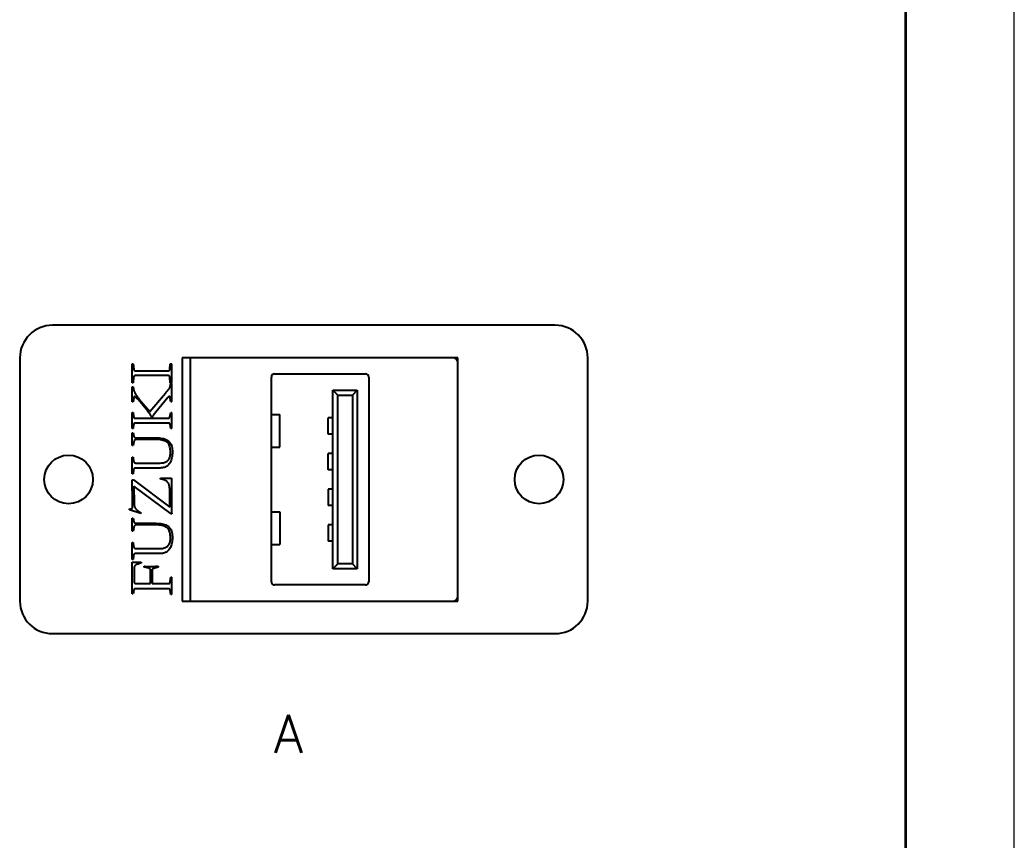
# Model space of a CAD drawing. Header units: millimetres. Extents: x -70 to 70, y -99 to 99.
# Drawn here: x 8.7 to 70, y -2.1 to 48.5 of the extents above; entities that cross this region are included whole.
import ezdxf
from ezdxf.enums import TextEntityAlignment as Align

# ---------------------------------------------------------------- set-up
doc = ezdxf.new("R2010")
doc.units = ezdxf.units.MM
for name, color, linetype, lineweight in [('尺寸线层', 3, 'Continuous', 18), ('粗实线层', 7, 'Continuous', 35), ('细实线层', 7, 'Continuous', 18)]:
    doc.layers.add(name, color=color, linetype=linetype, lineweight=lineweight)
doc.styles.get("Standard").update_dxf_attribs({"font": 'txt.shx'})

# ---------------------------------------------------------------- blocks, each defined once
blk = doc.blocks.new('$CAXA_FRAME_13B17AC1$')
at = {"layer": '粗实线层'}
blk.add_line((95, -138.5), (95, 138.5), dxfattribs=at)
at = {"layer": '细实线层'}
blk.add_line((105, -148.5), (105, 148.5), dxfattribs=at)

msp = doc.modelspace()

# ---------------------------------------------------------------- linework, layer by layer
at = {"layer": '粗实线层', "color": 7, "lineweight": -3}
for p, q in [((41.715, 29.644), (10.715, 29.644)), ((8.715, 27.644), (8.715, 12.644)), ((18.715, 27.644), (18.715, 12.644)), ((35.715, 27.644), (18.715, 27.644)), ((35.415, 27.644), (19.215, 27.644)), ((19.215, 27.644), (19.215, 12.644)), ((35.715, 12.644), (35.715, 27.644)), ((43.715, 12.644), (43.715, 27.644)), ((15.632, 27.278), (15.698, 27.278)), ((15.634, 27.251), (15.632, 27.278)), ((15.636, 27.221), (15.634, 27.251)), ((15.638, 27.189), (15.636, 27.221)), ((15.639, 27.156), (15.638, 27.189)), ((15.641, 27.12), (15.639, 27.156)), ((15.642, 27.083), (15.641, 27.12)), ((15.642, 27.044), (15.642, 27.083)), ((15.643, 27.003), (15.642, 27.044)), ((15.643, 26.96), (15.643, 27.003)), ((15.698, 27.278), (15.732, 26.939)), ((17.961, 26.939), (17.98, 27.278)), ((17.98, 27.278), (18.073, 27.278)), ((18.06, 26.993), (18.059, 26.926)), ((18.061, 27.055), (18.06, 26.993)), ((18.063, 27.11), (18.061, 27.055)), ((18.065, 27.161), (18.063, 27.11)), ((18.067, 27.206), (18.065, 27.161)), ((18.07, 27.245), (18.067, 27.206)), ((18.073, 27.278), (18.07, 27.245)), ((35.715, 12.944), (35.715, 27.344)), ((15.641, 26.329), (15.642, 26.417)), ((15.642, 26.52), (15.643, 26.637)), ((15.642, 26.417), (15.642, 26.52)), ((15.644, 26.916), (15.643, 26.96)), ((15.643, 26.769), (15.644, 26.916)), ((15.643, 26.637), (15.643, 26.769)), ((15.728, 26.444), (15.694, 26.105)), ((15.729, 26.455), (15.728, 26.444)), ((15.731, 26.465), (15.729, 26.455)), ((15.733, 26.474), (15.731, 26.465)), ((15.732, 26.939), (15.733, 26.928)), ((15.733, 26.928), (15.735, 26.918)), ((15.735, 26.482), (15.733, 26.474)), ((15.735, 26.918), (15.736, 26.909)), ((15.738, 26.49), (15.735, 26.482)), ((15.736, 26.909), (15.739, 26.901)), ((15.741, 26.497), (15.738, 26.49)), ((15.739, 26.901), (15.741, 26.893)), ((15.741, 26.893), (15.744, 26.886)), ((15.745, 26.504), (15.741, 26.497)), ((15.744, 26.886), (15.747, 26.879)), ((15.75, 26.51), (15.745, 26.504)), ((15.747, 26.879), (15.751, 26.873)), ((15.754, 26.515), (15.75, 26.51)), ((15.751, 26.873), (15.755, 26.868)), ((15.759, 26.52), (15.754, 26.515)), ((15.755, 26.868), (15.759, 26.863)), ((15.759, 26.863), (15.764, 26.859)), ((15.765, 26.524), (15.759, 26.52)), ((15.764, 26.859), (15.771, 26.856)), ((15.772, 26.527), (15.765, 26.524)), ((15.771, 26.856), (15.777, 26.853)), ((15.779, 26.531), (15.772, 26.527)), ((15.777, 26.853), (15.785, 26.85)), ((15.787, 26.533), (15.779, 26.531)), ((15.785, 26.85), (15.794, 26.847)), ((15.796, 26.536), (15.787, 26.533)), ((15.794, 26.847), (15.804, 26.846)), ((15.806, 26.538), (15.796, 26.536)), ((15.804, 26.846), (15.815, 26.844)), ((15.816, 26.539), (15.806, 26.538)), ((15.815, 26.844), (15.826, 26.843)), ((15.827, 26.54), (15.816, 26.539)), ((15.826, 26.843), (15.839, 26.842)), ((15.839, 26.541), (15.827, 26.54)), ((15.839, 26.842), (15.852, 26.842)), ((15.852, 26.541), (15.839, 26.541)), ((15.852, 26.842), (17.849, 26.842)), ((17.849, 26.541), (15.852, 26.541)), ((17.849, 26.842), (17.861, 26.842)), ((17.861, 26.541), (17.849, 26.541)), ((17.861, 26.842), (17.873, 26.843)), ((17.873, 26.54), (17.861, 26.541)), ((17.873, 26.843), (17.884, 26.844)), ((17.884, 26.539), (17.873, 26.54)), ((17.884, 26.844), (17.894, 26.845)), ((17.894, 26.538), (17.884, 26.539)), ((17.894, 26.845), (17.903, 26.847)), ((17.903, 26.536), (17.894, 26.538)), ((17.903, 26.847), (17.911, 26.849)), ((17.911, 26.534), (17.903, 26.536)), ((17.911, 26.849), (17.919, 26.852)), ((17.918, 26.531), (17.911, 26.534)), ((17.924, 26.529), (17.918, 26.531)), ((17.919, 26.852), (17.925, 26.854)), ((17.929, 26.525), (17.924, 26.529)), ((17.925, 26.854), (17.931, 26.858)), ((17.934, 26.522), (17.929, 26.525)), ((17.931, 26.858), (17.935, 26.861)), ((17.937, 26.517), (17.934, 26.522)), ((17.935, 26.861), (17.94, 26.866)), ((17.941, 26.512), (17.937, 26.517)), ((17.94, 26.866), (17.943, 26.871)), ((17.944, 26.507), (17.941, 26.512)), ((17.943, 26.871), (17.947, 26.876)), ((17.947, 26.5), (17.944, 26.507)), ((17.947, 26.876), (17.95, 26.883)), ((17.95, 26.493), (17.947, 26.5)), ((17.95, 26.883), (17.952, 26.89)), ((17.953, 26.485), (17.95, 26.493)), ((17.952, 26.89), (17.955, 26.899)), ((17.955, 26.476), (17.953, 26.485)), ((17.955, 26.899), (17.957, 26.907)), ((17.957, 26.466), (17.955, 26.476)), ((17.957, 26.907), (17.958, 26.917)), ((17.959, 26.456), (17.957, 26.466)), ((17.958, 26.917), (17.96, 26.927)), ((17.961, 26.444), (17.959, 26.456)), ((17.96, 26.927), (17.961, 26.939)), ((17.98, 26.105), (17.961, 26.444)), ((18.058, 26.853), (18.057, 26.775)), ((18.057, 26.775), (18.057, 26.692)), ((18.057, 26.692), (18.057, 26.608)), ((18.057, 26.608), (18.058, 26.53)), ((18.059, 26.926), (18.058, 26.853)), ((18.058, 26.53), (18.059, 26.457)), ((18.059, 26.457), (18.06, 26.39)), ((18.06, 26.39), (18.061, 26.329)), ((24.215, 13.844), (24.215, 26.444)), ((24.415, 26.644), (30.015, 26.644)), ((30.215, 26.444), (30.215, 13.844)), ((15.632, 26.105), (15.634, 26.12)), ((15.694, 26.105), (15.632, 26.105)), ((15.632, 25.861), (15.694, 25.861)), ((15.634, 25.836), (15.632, 25.861)), ((15.634, 26.12), (15.636, 26.151)), ((15.636, 25.807), (15.634, 25.836)), ((15.636, 26.151), (15.638, 26.195)), ((15.638, 25.772), (15.636, 25.807)), ((15.638, 26.195), (15.639, 26.255)), ((15.639, 25.732), (15.638, 25.772)), ((15.639, 26.255), (15.641, 26.329)), ((15.694, 25.861), (15.697, 25.825)), ((15.697, 25.825), (15.702, 25.789)), ((15.702, 25.789), (15.708, 25.754)), ((15.708, 25.754), (15.715, 25.719)), ((17.918, 25.736), (17.927, 25.749)), ((17.927, 25.749), (17.935, 25.763)), ((17.935, 25.763), (17.943, 25.777)), ((17.943, 25.777), (17.95, 25.791)), ((17.95, 25.791), (17.956, 25.806)), ((17.956, 25.806), (17.961, 25.82)), ((17.961, 25.82), (17.966, 25.835)), ((17.966, 25.835), (17.97, 25.85)), ((17.97, 25.85), (17.973, 25.865)), ((17.973, 25.865), (17.976, 25.881)), ((17.976, 25.881), (18.011, 26.081)), ((18.073, 26.105), (17.98, 26.105)), ((18.011, 26.081), (18.073, 26.081)), ((18.06, 25.774), (18.059, 25.712)), ((18.061, 25.833), (18.06, 25.774)), ((18.061, 26.329), (18.063, 26.273)), ((18.063, 25.889), (18.061, 25.833)), ((18.063, 26.273), (18.065, 26.222)), ((18.065, 25.942), (18.063, 25.889)), ((18.065, 26.222), (18.067, 26.177)), ((18.067, 25.992), (18.065, 25.942)), ((18.067, 26.177), (18.07, 26.138)), ((18.07, 26.038), (18.067, 25.992)), ((18.07, 26.138), (18.073, 26.105)), ((18.073, 26.081), (18.07, 26.038)), ((15.641, 25.687), (15.639, 25.732)), ((15.642, 25.638), (15.641, 25.687)), ((15.641, 25.093), (15.642, 25.142)), ((15.642, 25.583), (15.642, 25.638)), ((15.643, 25.524), (15.642, 25.583)), ((15.642, 25.197), (15.643, 25.256)), ((15.642, 25.142), (15.642, 25.197)), ((15.643, 25.459), (15.643, 25.524)), ((15.644, 25.39), (15.643, 25.459)), ((15.643, 25.321), (15.644, 25.39)), ((15.643, 25.256), (15.643, 25.321)), ((15.732, 25.197), (15.694, 24.919)), ((15.715, 25.719), (15.724, 25.684)), ((15.724, 25.684), (15.733, 25.649)), ((15.734, 25.207), (15.732, 25.197)), ((15.733, 25.649), (15.744, 25.615)), ((15.737, 25.217), (15.734, 25.207)), ((15.739, 25.225), (15.737, 25.217)), ((15.743, 25.232), (15.739, 25.225)), ((15.747, 25.238), (15.743, 25.232)), ((15.744, 25.615), (15.756, 25.581)), ((15.751, 25.242), (15.747, 25.238)), ((15.756, 25.246), (15.751, 25.242)), ((15.756, 25.581), (15.768, 25.547)), ((15.762, 25.249), (15.756, 25.246)), ((15.768, 25.251), (15.762, 25.249)), ((15.768, 25.547), (15.783, 25.514)), ((15.775, 25.251), (15.768, 25.251)), ((15.79, 25.249), (15.775, 25.251)), ((15.783, 25.514), (15.799, 25.48)), ((15.807, 25.243), (15.79, 25.249)), ((15.799, 25.48), (15.817, 25.444)), ((15.826, 25.232), (15.807, 25.243)), ((15.817, 25.444), (15.838, 25.407)), ((15.847, 25.218), (15.826, 25.232)), ((15.838, 25.407), (15.862, 25.369)), ((15.87, 25.199), (15.847, 25.218)), ((15.862, 25.369), (15.888, 25.329)), ((15.896, 25.176), (15.87, 25.199)), ((15.888, 25.329), (15.916, 25.288)), ((15.923, 25.149), (15.896, 25.176)), ((15.916, 25.288), (15.948, 25.245)), ((15.953, 25.118), (15.923, 25.149)), ((15.948, 25.245), (15.982, 25.201)), ((15.982, 25.201), (16.018, 25.155)), ((16.018, 25.155), (16.057, 25.108)), ((16.721, 24.324), (17.698, 25.467)), ((17.841, 25.197), (17.088, 24.297)), ((17.698, 25.467), (17.731, 25.506)), ((17.731, 25.506), (17.762, 25.542)), ((17.762, 25.542), (17.791, 25.576)), ((17.791, 25.576), (17.817, 25.607)), ((17.817, 25.607), (17.84, 25.635)), ((17.84, 25.635), (17.861, 25.66)), ((17.852, 25.21), (17.841, 25.197)), ((17.863, 25.222), (17.852, 25.21)), ((17.861, 25.66), (17.879, 25.683)), ((17.873, 25.232), (17.863, 25.222)), ((17.882, 25.242), (17.873, 25.232)), ((17.879, 25.683), (17.894, 25.703)), ((17.891, 25.249), (17.882, 25.242)), ((17.899, 25.255), (17.891, 25.249)), ((17.894, 25.703), (17.908, 25.721)), ((17.907, 25.26), (17.899, 25.255)), ((17.914, 25.264), (17.907, 25.26)), ((17.908, 25.721), (17.918, 25.736)), ((17.92, 25.266), (17.914, 25.264)), ((17.926, 25.267), (17.92, 25.266)), ((17.932, 25.266), (17.926, 25.267)), ((17.937, 25.264), (17.932, 25.266)), ((17.942, 25.261), (17.937, 25.264)), ((17.947, 25.257), (17.942, 25.261)), ((17.951, 25.251), (17.947, 25.257)), ((17.955, 25.244), (17.951, 25.251)), ((17.958, 25.236), (17.955, 25.244)), ((17.96, 25.227), (17.958, 25.236)), ((17.963, 25.217), (17.96, 25.227)), ((17.964, 25.205), (17.963, 25.217)), ((18.011, 24.931), (17.964, 25.205)), ((18.058, 25.646), (18.057, 25.578)), ((18.057, 25.578), (18.057, 25.506)), ((18.057, 25.506), (18.057, 25.434)), ((18.057, 25.434), (18.058, 25.366)), ((18.059, 25.712), (18.058, 25.646)), ((18.058, 25.366), (18.059, 25.3)), ((18.059, 25.3), (18.06, 25.238)), ((18.06, 25.238), (18.061, 25.179)), ((18.061, 25.179), (18.063, 25.123)), ((28.015, 25.644), (29.515, 25.644)), ((28.015, 14.644), (28.015, 25.644)), ((28.015, 25.644), (28.315, 25.344)), ((28.315, 25.344), (29.215, 25.344)), ((28.315, 14.944), (28.315, 25.344)), ((29.515, 25.644), (29.215, 25.344)), ((29.215, 25.344), (29.215, 14.944)), ((29.515, 25.644), (29.515, 14.644)), ((15.632, 24.919), (15.634, 24.944)), ((15.694, 24.919), (15.632, 24.919)), ((15.634, 24.944), (15.636, 24.974)), ((15.636, 24.974), (15.638, 25.008)), ((15.638, 25.008), (15.639, 25.048)), ((15.639, 25.048), (15.641, 25.093)), ((15.984, 25.082), (15.953, 25.118)), ((16.018, 25.043), (15.984, 25.082)), ((16.601, 24.351), (16.018, 25.043)), ((16.057, 25.108), (16.721, 24.324)), ((18.073, 24.931), (18.011, 24.931)), ((18.063, 25.123), (18.065, 25.07)), ((18.065, 25.07), (18.067, 25.02)), ((18.067, 25.02), (18.07, 24.974)), ((18.07, 24.974), (18.073, 24.931)), ((15.632, 24.274), (15.694, 24.274)), ((15.634, 24.247), (15.632, 24.274)), ((15.636, 24.219), (15.634, 24.247)), ((15.638, 24.191), (15.636, 24.219)), ((15.639, 24.162), (15.638, 24.191)), ((15.641, 24.132), (15.639, 24.162)), ((15.642, 24.102), (15.641, 24.132)), ((15.642, 24.072), (15.642, 24.102)), ((15.643, 24.041), (15.642, 24.072)), ((15.643, 24.009), (15.643, 24.041)), ((15.644, 23.977), (15.643, 24.009)), ((15.643, 23.852), (15.644, 23.977)), ((15.694, 24.274), (15.728, 24.015)), ((15.728, 24.015), (15.729, 24.004)), ((15.729, 24.004), (15.731, 23.994)), ((15.731, 23.994), (15.732, 23.984)), ((15.732, 23.984), (15.734, 23.975)), ((15.734, 23.975), (15.737, 23.967)), ((15.737, 23.967), (15.739, 23.96)), ((15.739, 23.96), (15.742, 23.953)), ((15.742, 23.953), (15.746, 23.947)), ((15.746, 23.947), (15.75, 23.942)), ((15.75, 23.942), (15.754, 23.938)), ((15.754, 23.938), (15.758, 23.934)), ((15.758, 23.934), (15.764, 23.931)), ((15.764, 23.931), (15.77, 23.928)), ((15.77, 23.928), (15.778, 23.926)), ((15.778, 23.926), (15.786, 23.924)), ((15.786, 23.924), (15.795, 23.922)), ((15.795, 23.922), (15.805, 23.921)), ((15.805, 23.921), (15.816, 23.92)), ((15.816, 23.92), (15.828, 23.919)), ((15.828, 23.919), (15.84, 23.919)), ((15.84, 23.919), (17.849, 23.919)), ((16.632, 24.314), (16.601, 24.351)), ((16.662, 24.276), (16.632, 24.314)), ((16.69, 24.239), (16.662, 24.276)), ((16.717, 24.202), (16.69, 24.239)), ((16.742, 24.165), (16.717, 24.202)), ((16.766, 24.128), (16.742, 24.165)), ((16.789, 24.092), (16.766, 24.128)), ((16.81, 24.056), (16.789, 24.092)), ((16.83, 24.02), (16.81, 24.056)), ((16.848, 23.984), (16.83, 24.02)), ((16.867, 24.012), (16.848, 23.984)), ((16.888, 24.04), (16.867, 24.012)), ((16.909, 24.069), (16.888, 24.04)), ((16.931, 24.099), (16.909, 24.069)), ((16.955, 24.13), (16.931, 24.099)), ((16.979, 24.162), (16.955, 24.13)), ((17.005, 24.194), (16.979, 24.162)), ((17.031, 24.228), (17.005, 24.194)), ((17.059, 24.262), (17.031, 24.228)), ((17.088, 24.297), (17.059, 24.262)), ((17.849, 23.919), (17.861, 23.919)), ((17.861, 23.919), (17.872, 23.92)), ((17.872, 23.92), (17.882, 23.921)), ((17.882, 23.921), (17.892, 23.922)), ((17.892, 23.922), (17.901, 23.924)), ((17.901, 23.924), (17.91, 23.926)), ((17.91, 23.926), (17.917, 23.929)), ((17.917, 23.929), (17.924, 23.932)), ((17.924, 23.932), (17.93, 23.936)), ((17.93, 23.936), (17.935, 23.94)), ((17.935, 23.94), (17.94, 23.945)), ((17.94, 23.945), (17.945, 23.95)), ((17.945, 23.95), (17.949, 23.956)), ((17.949, 23.956), (17.953, 23.962)), ((17.953, 23.962), (17.956, 23.969)), ((17.956, 23.969), (17.959, 23.977)), ((17.959, 23.977), (17.962, 23.986)), ((17.962, 23.986), (17.965, 23.995)), ((17.965, 23.995), (17.967, 24.005)), ((17.967, 24.005), (17.968, 24.015)), ((17.968, 24.015), (18.011, 24.274)), ((18.011, 24.274), (18.073, 24.274)), ((18.058, 23.908), (18.057, 23.844)), ((18.059, 23.968), (18.058, 23.908)), ((18.06, 24.024), (18.059, 23.968)), ((18.061, 24.076), (18.06, 24.024)), ((18.063, 24.124), (18.061, 24.076)), ((18.065, 24.168), (18.063, 24.124)), ((18.067, 24.207), (18.065, 24.168)), ((18.07, 24.243), (18.067, 24.207)), ((18.073, 24.274), (18.07, 24.243)), ((24.215, 24.144), (24.73, 24.144)), ((24.73, 22.144), (24.73, 24.144)), ((28.015, 23.944), (27.715, 23.944)), ((27.715, 22.944), (27.715, 23.944)), ((15.632, 23.278), (15.634, 23.293)), ((15.634, 23.293), (15.636, 23.321)), ((15.636, 23.321), (15.638, 23.36)), ((15.638, 23.36), (15.639, 23.412)), ((15.639, 23.412), (15.641, 23.476)), ((15.641, 23.476), (15.642, 23.552)), ((15.642, 23.64), (15.643, 23.74)), ((15.642, 23.552), (15.642, 23.64)), ((15.643, 23.74), (15.643, 23.852)), ((15.728, 23.521), (15.694, 23.278)), ((15.73, 23.533), (15.728, 23.521)), ((15.732, 23.544), (15.73, 23.533)), ((15.734, 23.554), (15.732, 23.544)), ((15.737, 23.563), (15.734, 23.554)), ((15.739, 23.572), (15.737, 23.563)), ((15.742, 23.579), (15.739, 23.572)), ((15.745, 23.586), (15.742, 23.579)), ((15.748, 23.591), (15.745, 23.586)), ((15.752, 23.596), (15.748, 23.591)), ((15.756, 23.6), (15.752, 23.596)), ((15.76, 23.604), (15.756, 23.6)), ((15.765, 23.606), (15.76, 23.604)), ((15.771, 23.609), (15.765, 23.606)), ((15.778, 23.611), (15.771, 23.609)), ((15.786, 23.613), (15.778, 23.611)), ((15.795, 23.615), (15.786, 23.613)), ((15.805, 23.616), (15.795, 23.615)), ((15.816, 23.617), (15.805, 23.616)), ((15.828, 23.617), (15.816, 23.617)), ((15.84, 23.618), (15.828, 23.617)), ((17.849, 23.618), (15.84, 23.618)), ((17.861, 23.617), (17.849, 23.618)), ((17.873, 23.617), (17.861, 23.617)), ((17.884, 23.616), (17.873, 23.617)), ((17.895, 23.614), (17.884, 23.616)), ((17.905, 23.612), (17.895, 23.614)), ((17.913, 23.61), (17.905, 23.612)), ((17.922, 23.607), (17.913, 23.61)), ((17.929, 23.604), (17.922, 23.607)), ((17.935, 23.6), (17.929, 23.604)), ((17.941, 23.596), (17.935, 23.6)), ((17.946, 23.592), (17.941, 23.596)), ((17.951, 23.587), (17.946, 23.592)), ((17.956, 23.581), (17.951, 23.587)), ((17.96, 23.574), (17.956, 23.581)), ((17.963, 23.567), (17.96, 23.574)), ((17.967, 23.559), (17.963, 23.567)), ((17.97, 23.551), (17.967, 23.559)), ((17.972, 23.541), (17.97, 23.551)), ((17.974, 23.532), (17.972, 23.541)), ((17.976, 23.521), (17.974, 23.532)), ((18.011, 23.278), (17.976, 23.521)), ((18.057, 23.844), (18.057, 23.776)), ((18.057, 23.776), (18.057, 23.708)), ((18.057, 23.708), (18.058, 23.644)), ((18.058, 23.644), (18.059, 23.583)), ((18.059, 23.583), (18.06, 23.528)), ((18.06, 23.528), (18.061, 23.476)), ((18.061, 23.476), (18.063, 23.428)), ((18.063, 23.428), (18.065, 23.384)), ((18.065, 23.384), (18.067, 23.345)), ((18.067, 23.345), (18.07, 23.309)), ((18.07, 23.309), (18.073, 23.278)), ((15.694, 23.278), (15.632, 23.278)), ((15.632, 23.019), (15.694, 23.019)), ((15.634, 22.998), (15.632, 23.019)), ((15.636, 22.972), (15.634, 22.998)), ((15.638, 22.943), (15.636, 22.972)), ((15.639, 22.909), (15.638, 22.943)), ((15.641, 22.871), (15.639, 22.909)), ((15.642, 22.829), (15.641, 22.871)), ((15.642, 22.784), (15.642, 22.829)), ((15.643, 22.734), (15.642, 22.784)), ((15.643, 22.679), (15.643, 22.734)), ((15.644, 22.621), (15.643, 22.679)), ((15.694, 23.019), (15.744, 22.795)), ((15.744, 22.795), (15.749, 22.779)), ((15.749, 22.779), (15.756, 22.764)), ((15.756, 22.764), (15.766, 22.752)), ((15.766, 22.752), (15.78, 22.741)), ((15.78, 22.741), (15.796, 22.731)), ((15.796, 22.731), (15.815, 22.724)), ((15.815, 22.724), (15.837, 22.718)), ((15.837, 22.718), (15.863, 22.713)), ((15.863, 22.713), (15.891, 22.711)), ((15.891, 22.711), (15.922, 22.71)), ((15.922, 22.71), (17.092, 22.71)), ((17.092, 22.71), (17.197, 22.708)), ((17.197, 22.708), (17.296, 22.702)), ((17.296, 22.702), (17.389, 22.692)), ((17.389, 22.692), (17.477, 22.678)), ((17.477, 22.678), (17.558, 22.66)), ((18.073, 23.278), (18.011, 23.278)), ((28.015, 22.944), (27.715, 22.944)), ((15.632, 22.227), (15.634, 22.248)), ((15.694, 22.227), (15.632, 22.227)), ((15.634, 22.248), (15.636, 22.273)), ((15.636, 22.273), (15.638, 22.302)), ((15.638, 22.302), (15.639, 22.335)), ((15.639, 22.335), (15.641, 22.372)), ((15.641, 22.372), (15.642, 22.414)), ((15.642, 22.459), (15.643, 22.509)), ((15.642, 22.414), (15.642, 22.459)), ((15.643, 22.563), (15.644, 22.621)), ((15.643, 22.509), (15.643, 22.563)), ((15.736, 22.455), (15.694, 22.227)), ((15.744, 22.485), (15.736, 22.455)), ((15.754, 22.512), (15.744, 22.485)), ((15.766, 22.536), (15.754, 22.512)), ((15.781, 22.557), (15.766, 22.536)), ((15.798, 22.574), (15.781, 22.557)), ((15.818, 22.588), (15.798, 22.574)), ((15.84, 22.599), (15.818, 22.588)), ((15.865, 22.607), (15.84, 22.599)), ((15.892, 22.612), (15.865, 22.607)), ((15.922, 22.614), (15.892, 22.612)), ((16.991, 22.614), (15.922, 22.614)), ((17.101, 22.612), (16.991, 22.614)), ((17.204, 22.607), (17.101, 22.612)), ((17.3, 22.599), (17.204, 22.607)), ((17.389, 22.587), (17.3, 22.599)), ((17.472, 22.573), (17.389, 22.587)), ((17.547, 22.554), (17.472, 22.573)), ((17.615, 22.533), (17.547, 22.554)), ((17.558, 22.66), (17.633, 22.638)), ((17.676, 22.509), (17.615, 22.533)), ((17.633, 22.638), (17.703, 22.612)), ((17.73, 22.481), (17.676, 22.509)), ((17.703, 22.612), (17.766, 22.582)), ((17.777, 22.449), (17.73, 22.481)), ((17.766, 22.582), (17.824, 22.547)), ((17.819, 22.414), (17.777, 22.449)), ((17.856, 22.371), (17.819, 22.414)), ((17.824, 22.547), (17.876, 22.509)), ((17.888, 22.323), (17.856, 22.371)), ((17.876, 22.509), (17.922, 22.466)), ((17.917, 22.269), (17.888, 22.323)), ((17.941, 22.209), (17.917, 22.269)), ((17.922, 22.466), (17.963, 22.418)), ((17.96, 22.142), (17.941, 22.209)), ((17.976, 22.069), (17.96, 22.142)), ((17.963, 22.418), (18, 22.363)), ((17.987, 21.99), (17.976, 22.069)), ((18, 22.363), (18.031, 22.304)), ((18.031, 22.304), (18.058, 22.238)), ((18.058, 22.238), (18.08, 22.167)), ((18.08, 22.167), (18.097, 22.09)), ((18.097, 22.09), (18.109, 22.008)), ((24.215, 22.144), (24.73, 22.144)), ((15.634, 21.494), (15.632, 21.525)), ((15.632, 21.525), (15.694, 21.525)), ((15.636, 21.459), (15.634, 21.494)), ((15.638, 21.419), (15.636, 21.459)), ((15.694, 21.525), (15.725, 21.281)), ((17.915, 21.419), (17.936, 21.463)), ((17.936, 21.463), (17.954, 21.512)), ((17.954, 21.512), (17.969, 21.565)), ((17.969, 21.565), (17.981, 21.621)), ((17.981, 21.621), (17.989, 21.681)), ((17.993, 21.905), (17.987, 21.99)), ((17.989, 21.681), (17.994, 21.746)), ((17.995, 21.814), (17.993, 21.905)), ((17.994, 21.746), (17.995, 21.814)), ((18.087, 21.484), (18.07, 21.409)), ((18.101, 21.563), (18.087, 21.484)), ((18.111, 21.646), (18.101, 21.563)), ((18.109, 22.008), (18.116, 21.919)), ((18.117, 21.734), (18.111, 21.646)), ((18.116, 21.919), (18.119, 21.826)), ((18.119, 21.826), (18.117, 21.734)), ((28.015, 21.744), (27.715, 21.744)), ((27.715, 20.744), (27.715, 21.744)), ((15.639, 21.374), (15.638, 21.419)), ((15.641, 21.325), (15.639, 21.374)), ((15.642, 21.27), (15.641, 21.325)), ((15.642, 21.211), (15.642, 21.27)), ((15.643, 21.146), (15.642, 21.211)), ((15.642, 20.844), (15.643, 20.897)), ((15.642, 20.792), (15.642, 20.844)), ((15.643, 21.077), (15.643, 21.146)), ((15.644, 21.003), (15.643, 21.077)), ((15.643, 20.95), (15.644, 21.003)), ((15.643, 20.897), (15.643, 20.95)), ((15.725, 21.281), (15.727, 21.268)), ((15.727, 21.268), (15.729, 21.255)), ((15.729, 21.255), (15.733, 21.243)), ((15.733, 21.243), (15.737, 21.232)), ((15.737, 21.232), (15.742, 21.222)), ((15.742, 21.222), (15.747, 21.212)), ((15.747, 21.212), (15.753, 21.204)), ((15.753, 21.204), (15.76, 21.196)), ((15.76, 21.196), (15.768, 21.189)), ((15.768, 21.189), (15.777, 21.183)), ((15.777, 21.183), (15.786, 21.177)), ((15.786, 21.177), (15.797, 21.172)), ((15.802, 20.839), (15.791, 20.836)), ((15.797, 21.172), (15.808, 21.168)), ((15.814, 20.842), (15.802, 20.839)), ((15.808, 21.168), (15.821, 21.164)), ((15.826, 20.844), (15.814, 20.842)), ((15.821, 21.164), (15.834, 21.161)), ((15.84, 20.846), (15.826, 20.844)), ((15.834, 21.161), (15.849, 21.158)), ((15.855, 20.847), (15.84, 20.846)), ((15.849, 21.158), (15.864, 21.156)), ((15.871, 20.848), (15.855, 20.847)), ((15.864, 21.156), (15.881, 21.155)), ((15.888, 20.849), (15.871, 20.848)), ((15.881, 21.155), (15.899, 21.154)), ((15.906, 20.849), (15.888, 20.849)), ((15.899, 21.154), (15.918, 21.154)), ((17.354, 20.849), (15.906, 20.849)), ((15.918, 21.154), (17.296, 21.154)), ((17.296, 21.154), (17.368, 21.155)), ((17.427, 20.851), (17.354, 20.849)), ((17.368, 21.155), (17.436, 21.16)), ((17.496, 20.859), (17.427, 20.851)), ((17.436, 21.16), (17.5, 21.168)), ((17.561, 20.872), (17.496, 20.859)), ((17.5, 21.168), (17.56, 21.179)), ((17.56, 21.179), (17.615, 21.192)), ((17.623, 20.889), (17.561, 20.872)), ((17.615, 21.192), (17.667, 21.209)), ((17.682, 20.912), (17.623, 20.889)), ((17.667, 21.209), (17.714, 21.23)), ((17.737, 20.94), (17.682, 20.912)), ((17.714, 21.23), (17.757, 21.253)), ((17.788, 20.973), (17.737, 20.94)), ((17.757, 21.253), (17.796, 21.279)), ((17.836, 21.011), (17.788, 20.973)), ((17.796, 21.279), (17.831, 21.308)), ((17.831, 21.308), (17.862, 21.341)), ((17.881, 21.054), (17.836, 21.011)), ((17.862, 21.341), (17.89, 21.378)), ((17.922, 21.102), (17.881, 21.054)), ((17.89, 21.378), (17.915, 21.419)), ((17.959, 21.154), (17.922, 21.102)), ((17.993, 21.212), (17.959, 21.154)), ((18.022, 21.273), (17.993, 21.212)), ((18.048, 21.339), (18.022, 21.273)), ((18.07, 21.409), (18.048, 21.339)), ((15.632, 20.482), (15.634, 20.533)), ((15.694, 20.482), (15.632, 20.482)), ((15.634, 20.533), (15.636, 20.584)), ((15.636, 20.584), (15.638, 20.636)), ((15.638, 20.636), (15.639, 20.688)), ((15.639, 20.688), (15.641, 20.74)), ((15.641, 20.74), (15.642, 20.792)), ((15.725, 20.756), (15.694, 20.482)), ((15.727, 20.767), (15.725, 20.756)), ((15.729, 20.776), (15.727, 20.767)), ((15.732, 20.785), (15.729, 20.776)), ((15.736, 20.794), (15.732, 20.785)), ((15.741, 20.801), (15.736, 20.794)), ((15.746, 20.808), (15.741, 20.801)), ((15.752, 20.815), (15.746, 20.808)), ((15.758, 20.82), (15.752, 20.815)), ((15.765, 20.825), (15.758, 20.82)), ((15.773, 20.829), (15.765, 20.825)), ((15.782, 20.833), (15.773, 20.829)), ((15.791, 20.836), (15.782, 20.833)), ((17.377, 20.169), (17.377, 20.231)), ((17.377, 20.231), (18.069, 20.215)), ((28.015, 20.744), (27.715, 20.744)), ((15.644, 20.127), (15.721, 20.127)), ((15.663, 18.748), (15.644, 20.127)), ((15.721, 20.127), (17.961, 18.439)), ((15.736, 19.74), (15.756, 18.678)), ((18.034, 18.026), (15.736, 19.74)), ((17.42, 20.163), (17.377, 20.169)), ((17.461, 20.156), (17.42, 20.163)), ((17.501, 20.147), (17.461, 20.156)), ((17.54, 20.137), (17.501, 20.147)), ((17.577, 20.126), (17.54, 20.137)), ((17.613, 20.113), (17.577, 20.126)), ((17.647, 20.099), (17.613, 20.113)), ((17.68, 20.084), (17.647, 20.099)), ((17.712, 20.067), (17.68, 20.084)), ((17.742, 20.049), (17.712, 20.067)), ((17.771, 20.03), (17.742, 20.049)), ((17.797, 20.009), (17.771, 20.03)), ((17.821, 19.986), (17.797, 20.009)), ((17.843, 19.961), (17.821, 19.986)), ((17.863, 19.935), (17.843, 19.961)), ((17.88, 19.907), (17.863, 19.935)), ((17.895, 19.877), (17.88, 19.907)), ((17.907, 19.845), (17.895, 19.877)), ((17.918, 19.812), (17.907, 19.845)), ((17.926, 19.777), (17.918, 19.812)), ((17.932, 19.739), (17.926, 19.777)), ((17.938, 19.696), (17.932, 19.739)), ((17.944, 19.648), (17.938, 19.696)), ((17.948, 19.595), (17.944, 19.648)), ((18.059, 19.637), (18.058, 19.555)), ((18.06, 19.723), (18.059, 19.637)), ((18.061, 19.813), (18.06, 19.723)), ((18.063, 19.907), (18.061, 19.813)), ((18.065, 20.006), (18.063, 19.907)), ((18.066, 20.109), (18.065, 20.006)), ((18.069, 20.215), (18.066, 20.109)), ((17.952, 19.537), (17.948, 19.595)), ((17.955, 19.475), (17.952, 19.537)), ((17.957, 19.407), (17.955, 19.475)), ((17.959, 19.335), (17.957, 19.407)), ((17.96, 19.258), (17.959, 19.335)), ((17.961, 19.177), (17.96, 19.258)), ((17.961, 18.439), (17.961, 19.177)), ((18.058, 19.478), (18.057, 19.404)), ((18.057, 19.404), (18.057, 19.335)), ((18.057, 19.335), (18.057, 19.174)), ((18.057, 19.174), (18.058, 19.019)), ((18.058, 19.555), (18.058, 19.478)), ((18.058, 19.019), (18.059, 18.872)), ((27.715, 19.544), (27.715, 18.544)), ((28.015, 19.544), (27.715, 19.544)), ((15.64, 18.375), (15.645, 18.389)), ((15.645, 18.389), (15.649, 18.404)), ((15.649, 18.404), (15.653, 18.422)), ((15.653, 18.422), (15.655, 18.444)), ((15.655, 18.444), (15.658, 18.469)), ((15.658, 18.469), (15.66, 18.498)), ((15.66, 18.498), (15.661, 18.531)), ((15.661, 18.531), (15.663, 18.567)), ((15.663, 18.697), (15.663, 18.748)), ((15.664, 18.65), (15.663, 18.697)), ((15.663, 18.607), (15.664, 18.65)), ((15.663, 18.567), (15.663, 18.607)), ((15.756, 18.678), (15.757, 18.648)), ((15.757, 18.648), (15.759, 18.62)), ((15.759, 18.62), (15.762, 18.593)), ((15.762, 18.593), (15.765, 18.567)), ((15.765, 18.567), (15.768, 18.543)), ((15.768, 18.543), (15.772, 18.52)), ((15.772, 18.52), (15.776, 18.499)), ((15.776, 18.499), (15.78, 18.48)), ((15.78, 18.48), (15.785, 18.461)), ((15.785, 18.461), (15.79, 18.445)), ((15.79, 18.445), (15.796, 18.429)), ((15.796, 18.429), (15.803, 18.413)), ((15.803, 18.413), (15.812, 18.398)), ((15.812, 18.398), (15.821, 18.382)), ((18.059, 18.872), (18.06, 18.731)), ((18.06, 18.731), (18.061, 18.596)), ((18.061, 18.596), (18.063, 18.469)), ((18.063, 18.469), (18.065, 18.348)), ((28.015, 18.544), (27.715, 18.544)), ((15.474, 18.339), (15.485, 18.336)), ((15.474, 18.273), (15.474, 18.339)), ((16.18, 18.045), (15.474, 18.273)), ((15.485, 18.336), (15.496, 18.333)), ((15.496, 18.333), (15.506, 18.331)), ((15.506, 18.331), (15.516, 18.329)), ((15.516, 18.329), (15.525, 18.327)), ((15.525, 18.327), (15.533, 18.326)), ((15.533, 18.326), (15.541, 18.325)), ((15.541, 18.325), (15.549, 18.324)), ((15.549, 18.324), (15.556, 18.323)), ((15.556, 18.323), (15.562, 18.323)), ((15.562, 18.323), (15.576, 18.324)), ((15.576, 18.324), (15.588, 18.326)), ((15.588, 18.326), (15.599, 18.33)), ((15.599, 18.33), (15.61, 18.336)), ((15.61, 18.336), (15.619, 18.343)), ((15.619, 18.343), (15.627, 18.352)), ((15.627, 18.352), (15.634, 18.363)), ((15.634, 18.363), (15.64, 18.375)), ((15.821, 18.382), (15.831, 18.367)), ((15.831, 18.367), (15.843, 18.351)), ((15.843, 18.351), (15.856, 18.336)), ((15.856, 18.336), (15.869, 18.321)), ((15.869, 18.321), (15.884, 18.305)), ((15.884, 18.305), (15.9, 18.29)), ((15.9, 18.29), (15.918, 18.275)), ((15.918, 18.275), (15.938, 18.258)), ((15.938, 18.258), (15.96, 18.24)), ((15.96, 18.24), (15.985, 18.221)), ((15.985, 18.221), (16.012, 18.201)), ((16.012, 18.201), (16.041, 18.18)), ((16.041, 18.18), (16.072, 18.157)), ((16.072, 18.157), (16.106, 18.134)), ((16.106, 18.134), (16.142, 18.109)), ((16.142, 18.109), (16.18, 18.084)), ((16.18, 18.084), (16.18, 18.045)), ((18.073, 18.026), (18.034, 18.026)), ((18.065, 18.348), (18.067, 18.234)), ((18.067, 18.234), (18.07, 18.126)), ((18.07, 18.126), (18.073, 18.026)), ((24.215, 18.144), (24.73, 18.144)), ((24.73, 18.144), (24.73, 16.144)), ((15.632, 17.752), (15.694, 17.752)), ((15.634, 17.73), (15.632, 17.752)), ((15.636, 17.705), (15.634, 17.73)), ((15.638, 17.675), (15.636, 17.705)), ((15.639, 17.642), (15.638, 17.675)), ((15.641, 17.604), (15.639, 17.642)), ((15.642, 17.562), (15.641, 17.604)), ((15.642, 17.516), (15.642, 17.562)), ((15.643, 17.466), (15.642, 17.516)), ((15.642, 17.192), (15.643, 17.242)), ((15.642, 17.146), (15.642, 17.192)), ((15.643, 17.412), (15.643, 17.466)), ((15.644, 17.354), (15.643, 17.412)), ((15.643, 17.296), (15.644, 17.354)), ((15.643, 17.242), (15.643, 17.296)), ((15.694, 17.752), (15.744, 17.528)), ((15.736, 17.188), (15.694, 16.96)), ((15.744, 17.218), (15.736, 17.188)), ((15.744, 17.528), (15.749, 17.512)), ((15.754, 17.245), (15.744, 17.218)), ((15.749, 17.512), (15.756, 17.497)), ((15.766, 17.269), (15.754, 17.245)), ((15.756, 17.497), (15.766, 17.484)), ((15.766, 17.484), (15.78, 17.473)), ((15.781, 17.289), (15.766, 17.269)), ((15.78, 17.473), (15.796, 17.464)), ((15.798, 17.307), (15.781, 17.289)), ((15.796, 17.464), (15.815, 17.456)), ((15.818, 17.321), (15.798, 17.307)), ((15.815, 17.456), (15.837, 17.45)), ((15.84, 17.332), (15.818, 17.321)), ((15.837, 17.45), (15.863, 17.446)), ((15.865, 17.34), (15.84, 17.332)), ((15.863, 17.446), (15.891, 17.444)), ((15.892, 17.345), (15.865, 17.34)), ((15.891, 17.444), (15.922, 17.443)), ((15.922, 17.346), (15.892, 17.345)), ((15.922, 17.443), (17.092, 17.443)), ((16.991, 17.346), (15.922, 17.346)), ((17.101, 17.345), (16.991, 17.346)), ((17.092, 17.443), (17.197, 17.441)), ((17.204, 17.34), (17.101, 17.345)), ((17.197, 17.441), (17.296, 17.435)), ((17.3, 17.331), (17.204, 17.34)), ((17.296, 17.435), (17.389, 17.425)), ((17.389, 17.32), (17.3, 17.331)), ((17.389, 17.425), (17.477, 17.411)), ((17.472, 17.305), (17.389, 17.32)), ((17.547, 17.287), (17.472, 17.305)), ((17.477, 17.411), (17.558, 17.392)), ((17.615, 17.266), (17.547, 17.287)), ((17.558, 17.392), (17.633, 17.37)), ((17.676, 17.241), (17.615, 17.266)), ((17.633, 17.37), (17.703, 17.344)), ((17.73, 17.213), (17.676, 17.241)), ((17.703, 17.344), (17.766, 17.314)), ((17.777, 17.182), (17.73, 17.213)), ((17.766, 17.314), (17.824, 17.28)), ((17.819, 17.146), (17.777, 17.182)), ((17.824, 17.28), (17.876, 17.242)), ((17.876, 17.242), (17.922, 17.199)), ((17.922, 17.199), (17.963, 17.15)), ((27.715, 17.344), (27.715, 16.344)), ((28.015, 17.344), (27.715, 17.344)), ((15.632, 16.96), (15.634, 16.981)), ((15.694, 16.96), (15.632, 16.96)), ((15.634, 16.981), (15.636, 17.005)), ((15.636, 17.005), (15.638, 17.034)), ((15.638, 17.034), (15.639, 17.067)), ((15.639, 17.067), (15.641, 17.105)), ((15.641, 17.105), (15.642, 17.146)), ((17.856, 17.104), (17.819, 17.146)), ((17.888, 17.056), (17.856, 17.104)), ((17.917, 17.002), (17.888, 17.056)), ((17.941, 16.941), (17.917, 17.002)), ((17.96, 16.875), (17.941, 16.941)), ((17.976, 16.802), (17.96, 16.875)), ((17.963, 17.15), (18, 17.096)), ((17.987, 16.723), (17.976, 16.802)), ((17.993, 16.638), (17.987, 16.723)), ((17.995, 16.547), (17.993, 16.638)), ((18, 17.096), (18.031, 17.036)), ((18.031, 17.036), (18.058, 16.971)), ((18.058, 16.971), (18.08, 16.899)), ((18.08, 16.899), (18.097, 16.823)), ((18.097, 16.823), (18.109, 16.74)), ((18.109, 16.74), (18.116, 16.652)), ((18.116, 16.652), (18.119, 16.558)), ((18.119, 16.558), (18.117, 16.466)), ((15.634, 16.227), (15.632, 16.257)), ((15.632, 16.257), (15.694, 16.257)), ((15.636, 16.192), (15.634, 16.227)), ((15.638, 16.152), (15.636, 16.192)), ((15.639, 16.107), (15.638, 16.152)), ((15.641, 16.057), (15.639, 16.107)), ((15.642, 16.003), (15.641, 16.057)), ((15.642, 15.943), (15.642, 16.003)), ((15.643, 15.879), (15.642, 15.943)), ((15.694, 16.257), (15.725, 16.014)), ((15.725, 16.014), (15.727, 16)), ((15.727, 16), (15.729, 15.988)), ((15.729, 15.988), (15.733, 15.976)), ((15.733, 15.976), (15.737, 15.965)), ((15.737, 15.965), (15.742, 15.954)), ((15.742, 15.954), (15.747, 15.945)), ((15.747, 15.945), (15.753, 15.936)), ((15.753, 15.936), (15.76, 15.929)), ((17.615, 15.925), (17.667, 15.942)), ((17.667, 15.942), (17.714, 15.962)), ((17.714, 15.962), (17.757, 15.985)), ((17.757, 15.985), (17.796, 16.012)), ((17.796, 16.012), (17.831, 16.041)), ((17.831, 16.041), (17.862, 16.074)), ((17.862, 16.074), (17.89, 16.111)), ((17.89, 16.111), (17.915, 16.151)), ((17.915, 16.151), (17.936, 16.196)), ((17.936, 16.196), (17.954, 16.245)), ((17.954, 16.245), (17.969, 16.297)), ((17.993, 15.944), (17.959, 15.887)), ((17.969, 16.297), (17.981, 16.354)), ((17.981, 16.354), (17.989, 16.414)), ((17.989, 16.414), (17.994, 16.478)), ((18.022, 16.006), (17.993, 15.944)), ((17.994, 16.478), (17.995, 16.547)), ((18.048, 16.072), (18.022, 16.006)), ((18.07, 16.142), (18.048, 16.072)), ((18.087, 16.216), (18.07, 16.142)), ((18.101, 16.295), (18.087, 16.216)), ((18.111, 16.379), (18.101, 16.295)), ((18.117, 16.466), (18.111, 16.379)), ((24.215, 16.144), (24.73, 16.144)), ((28.015, 16.344), (27.715, 16.344)), ((15.636, 15.317), (15.638, 15.368)), ((15.638, 15.368), (15.639, 15.42)), ((15.639, 15.42), (15.641, 15.472)), ((15.641, 15.472), (15.642, 15.525)), ((15.642, 15.577), (15.643, 15.63)), ((15.642, 15.525), (15.642, 15.577)), ((15.643, 15.81), (15.643, 15.879)), ((15.644, 15.736), (15.643, 15.81)), ((15.643, 15.683), (15.644, 15.736)), ((15.643, 15.63), (15.643, 15.683)), ((15.725, 15.489), (15.694, 15.214)), ((15.727, 15.499), (15.725, 15.489)), ((15.729, 15.509), (15.727, 15.499)), ((15.732, 15.518), (15.729, 15.509)), ((15.736, 15.526), (15.732, 15.518)), ((15.741, 15.534), (15.736, 15.526)), ((15.746, 15.541), (15.741, 15.534)), ((15.752, 15.547), (15.746, 15.541)), ((15.758, 15.553), (15.752, 15.547)), ((15.765, 15.558), (15.758, 15.553)), ((15.76, 15.929), (15.768, 15.922)), ((15.773, 15.562), (15.765, 15.558)), ((15.768, 15.922), (15.777, 15.915)), ((15.782, 15.566), (15.773, 15.562)), ((15.777, 15.915), (15.786, 15.91)), ((15.791, 15.569), (15.782, 15.566)), ((15.786, 15.91), (15.797, 15.905)), ((15.802, 15.572), (15.791, 15.569)), ((15.797, 15.905), (15.808, 15.901)), ((15.814, 15.574), (15.802, 15.572)), ((15.808, 15.901), (15.821, 15.897)), ((15.826, 15.577), (15.814, 15.574)), ((15.821, 15.897), (15.834, 15.894)), ((15.84, 15.578), (15.826, 15.577)), ((15.834, 15.894), (15.849, 15.891)), ((15.855, 15.58), (15.84, 15.578)), ((15.849, 15.891), (15.864, 15.889)), ((15.871, 15.581), (15.855, 15.58)), ((15.864, 15.889), (15.881, 15.888)), ((15.888, 15.581), (15.871, 15.581)), ((15.881, 15.888), (15.899, 15.887)), ((15.906, 15.581), (15.888, 15.581)), ((15.899, 15.887), (15.918, 15.886)), ((17.354, 15.581), (15.906, 15.581)), ((15.918, 15.886), (17.296, 15.886)), ((17.296, 15.886), (17.368, 15.888)), ((17.427, 15.584), (17.354, 15.581)), ((17.368, 15.888), (17.436, 15.893)), ((17.496, 15.591), (17.427, 15.584)), ((17.436, 15.893), (17.5, 15.9)), ((17.561, 15.604), (17.496, 15.591)), ((17.5, 15.9), (17.56, 15.911)), ((17.56, 15.911), (17.615, 15.925)), ((17.623, 15.622), (17.561, 15.604)), ((17.682, 15.645), (17.623, 15.622)), ((17.737, 15.672), (17.682, 15.645)), ((17.788, 15.705), (17.737, 15.672)), ((17.836, 15.743), (17.788, 15.705)), ((17.881, 15.786), (17.836, 15.743)), ((17.922, 15.834), (17.881, 15.786)), ((17.959, 15.887), (17.922, 15.834)), ((15.632, 15.214), (15.634, 15.266)), ((15.694, 15.214), (15.632, 15.214)), ((15.634, 15.266), (15.636, 15.317)), ((15.636, 15.048), (15.657, 15.047)), ((15.637, 15.013), (15.636, 15.048)), ((15.639, 14.975), (15.637, 15.013)), ((15.64, 14.933), (15.639, 14.975)), ((15.641, 14.888), (15.64, 14.933)), ((15.642, 14.839), (15.641, 14.888)), ((15.642, 14.787), (15.642, 14.839)), ((15.643, 14.731), (15.642, 14.787)), ((15.643, 14.672), (15.643, 14.731)), ((15.657, 15.047), (15.68, 15.046)), ((15.68, 15.046), (15.705, 15.044)), ((15.705, 15.044), (15.733, 15.043)), ((15.733, 15.043), (15.762, 15.043)), ((15.755, 14.719), (15.752, 14.697)), ((15.759, 14.74), (15.755, 14.719)), ((15.764, 14.76), (15.759, 14.74)), ((15.762, 15.043), (15.794, 15.042)), ((15.771, 14.778), (15.764, 14.76)), ((15.779, 14.795), (15.771, 14.778)), ((15.79, 14.811), (15.779, 14.795)), ((15.801, 14.826), (15.79, 14.811)), ((15.794, 15.042), (15.827, 15.041)), ((15.814, 14.839), (15.801, 14.826)), ((15.829, 14.851), (15.814, 14.839)), ((15.827, 15.041), (15.863, 15.041)), ((15.846, 14.863), (15.829, 14.851)), ((15.868, 14.876), (15.846, 14.863)), ((15.863, 15.041), (15.901, 15.041)), ((15.894, 14.889), (15.868, 14.876)), ((15.924, 14.902), (15.894, 14.889)), ((15.901, 15.041), (15.941, 15.041)), ((15.958, 14.916), (15.924, 14.902)), ((15.941, 15.041), (15.971, 15.041)), ((15.997, 14.931), (15.958, 14.916)), ((15.971, 15.041), (15.999, 15.041)), ((16.039, 14.946), (15.997, 14.931)), ((15.999, 15.041), (16.027, 15.041)), ((16.027, 15.041), (16.053, 15.041)), ((16.086, 14.961), (16.039, 14.946)), ((16.053, 15.041), (16.079, 15.042)), ((16.079, 15.042), (16.104, 15.042)), ((16.137, 14.978), (16.086, 14.961)), ((16.104, 15.042), (16.127, 15.043)), ((16.127, 15.043), (16.15, 15.043)), ((16.192, 14.994), (16.137, 14.978)), ((16.15, 15.043), (16.171, 15.044)), ((16.171, 15.044), (16.192, 15.045)), ((16.192, 15.045), (16.192, 14.994)), ((16.381, 14.794), (16.411, 14.792)), ((16.381, 14.732), (16.381, 14.794)), ((16.655, 14.67), (16.381, 14.732)), ((16.411, 14.792), (16.444, 14.791)), ((16.444, 14.791), (16.479, 14.79)), ((16.479, 14.79), (16.518, 14.789)), ((16.518, 14.789), (16.559, 14.788)), ((16.559, 14.788), (16.603, 14.787)), ((16.603, 14.787), (16.649, 14.787)), ((16.649, 14.787), (16.699, 14.786)), ((16.699, 14.786), (16.751, 14.786)), ((16.751, 14.786), (16.806, 14.786)), ((16.806, 14.786), (16.847, 14.786)), ((16.847, 14.786), (16.889, 14.786)), ((16.889, 14.786), (16.93, 14.787)), ((16.93, 14.787), (16.973, 14.788)), ((17.235, 14.743), (16.968, 14.662)), ((16.973, 14.788), (17.015, 14.789)), ((17.015, 14.789), (17.058, 14.79)), ((17.058, 14.79), (17.102, 14.792)), ((17.102, 14.792), (17.146, 14.793)), ((17.146, 14.793), (17.19, 14.795)), ((17.19, 14.795), (17.235, 14.797)), ((17.235, 14.797), (17.235, 14.743)), ((28.015, 14.644), (28.315, 14.944)), ((29.215, 14.944), (28.315, 14.944)), ((29.515, 14.644), (29.215, 14.944)), ((15.643, 14.609), (15.643, 14.672)), ((15.644, 14.543), (15.643, 14.609)), ((15.643, 14.298), (15.644, 14.543)), ((15.643, 14.075), (15.643, 14.298)), ((15.752, 14.697), (15.752, 14.674)), ((15.752, 14.674), (15.752, 13.844)), ((16.669, 14.667), (16.655, 14.67)), ((16.683, 14.663), (16.669, 14.667)), ((16.695, 14.66), (16.683, 14.663)), ((16.706, 14.656), (16.695, 14.66)), ((16.716, 14.652), (16.706, 14.656)), ((16.725, 14.648), (16.716, 14.652)), ((16.732, 14.644), (16.725, 14.648)), ((16.739, 14.639), (16.732, 14.644)), ((16.745, 14.634), (16.739, 14.639)), ((16.75, 14.629), (16.745, 14.634)), ((16.754, 14.624), (16.75, 14.629)), ((16.758, 14.618), (16.754, 14.624)), ((16.761, 14.61), (16.758, 14.618)), ((16.764, 14.602), (16.761, 14.61)), ((16.766, 14.593), (16.764, 14.602)), ((16.768, 14.583), (16.766, 14.593)), ((16.769, 14.573), (16.768, 14.583)), ((16.77, 14.561), (16.769, 14.573)), ((16.771, 14.548), (16.77, 14.561)), ((16.771, 14.535), (16.771, 14.548)), ((16.771, 13.732), (16.771, 14.535)), ((16.861, 14.489), (16.86, 14.468)), ((16.86, 14.468), (16.86, 14.446)), ((16.86, 14.446), (16.86, 13.732)), ((16.862, 14.526), (16.861, 14.509)), ((16.861, 14.509), (16.861, 14.489)), ((16.864, 14.543), (16.862, 14.526)), ((16.866, 14.557), (16.864, 14.543)), ((16.868, 14.57), (16.866, 14.557)), ((16.87, 14.582), (16.868, 14.57)), ((16.872, 14.592), (16.87, 14.582)), ((16.875, 14.6), (16.872, 14.592)), ((16.879, 14.608), (16.875, 14.6)), ((16.884, 14.615), (16.879, 14.608)), ((16.89, 14.622), (16.884, 14.615)), ((16.898, 14.629), (16.89, 14.622)), ((16.906, 14.635), (16.898, 14.629)), ((16.916, 14.641), (16.906, 14.635)), ((16.927, 14.647), (16.916, 14.641)), ((16.94, 14.652), (16.927, 14.647)), ((16.953, 14.657), (16.94, 14.652)), ((16.968, 14.662), (16.953, 14.657)), ((17.984, 13.878), (18.011, 14.125)), ((18.011, 14.125), (18.073, 14.125)), ((18.073, 14.125), (18.07, 14.072)), ((29.515, 14.644), (28.015, 14.644)), ((15.641, 13.406), (15.642, 13.54)), ((15.642, 13.697), (15.643, 13.875)), ((15.642, 13.54), (15.642, 13.697)), ((15.643, 13.875), (15.643, 14.075)), ((15.752, 13.844), (15.752, 13.831)), ((15.752, 13.831), (15.753, 13.819)), ((15.753, 13.819), (15.755, 13.808)), ((15.755, 13.808), (15.758, 13.798)), ((15.758, 13.798), (15.761, 13.789)), ((15.761, 13.789), (15.765, 13.78)), ((15.765, 13.78), (15.77, 13.772)), ((15.77, 13.772), (15.775, 13.766)), ((15.775, 13.766), (15.781, 13.76)), ((15.781, 13.76), (15.788, 13.755)), ((15.788, 13.755), (15.796, 13.75)), ((15.796, 13.75), (15.805, 13.746)), ((15.805, 13.746), (15.815, 13.743)), ((15.815, 13.743), (15.826, 13.74)), ((15.826, 13.74), (15.838, 13.737)), ((15.838, 13.737), (15.851, 13.735)), ((15.851, 13.735), (15.865, 13.734)), ((15.865, 13.734), (15.88, 13.733)), ((15.88, 13.733), (15.897, 13.732)), ((15.897, 13.732), (15.914, 13.732)), ((15.914, 13.732), (16.771, 13.732)), ((16.86, 13.732), (17.841, 13.732)), ((17.841, 13.732), (17.86, 13.732)), ((17.86, 13.732), (17.878, 13.733)), ((17.878, 13.733), (17.894, 13.735)), ((17.894, 13.735), (17.908, 13.737)), ((17.908, 13.737), (17.921, 13.74)), ((17.921, 13.74), (17.931, 13.743)), ((17.931, 13.743), (17.941, 13.748)), ((17.941, 13.748), (17.948, 13.753)), ((17.948, 13.753), (17.954, 13.758)), ((17.954, 13.758), (17.959, 13.764)), ((17.959, 13.764), (17.962, 13.771)), ((17.962, 13.771), (17.965, 13.779)), ((17.965, 13.779), (17.968, 13.788)), ((17.968, 13.788), (17.971, 13.798)), ((17.971, 13.798), (17.974, 13.809)), ((17.974, 13.809), (17.976, 13.821)), ((17.976, 13.821), (17.978, 13.834)), ((17.978, 13.834), (17.98, 13.848)), ((17.98, 13.848), (17.982, 13.863)), ((17.982, 13.863), (17.984, 13.878)), ((18.058, 13.699), (18.057, 13.646)), ((18.057, 13.646), (18.057, 13.593)), ((18.057, 13.593), (18.057, 13.523)), ((18.057, 13.523), (18.058, 13.456)), ((18.059, 13.752), (18.058, 13.699)), ((18.06, 13.806), (18.059, 13.752)), ((18.061, 13.859), (18.06, 13.806)), ((18.063, 13.912), (18.061, 13.859)), ((18.065, 13.966), (18.063, 13.912)), ((18.067, 14.019), (18.065, 13.966)), ((18.07, 14.072), (18.067, 14.019)), ((30.015, 13.644), (24.415, 13.644)), ((15.636, 13.091), (15.637, 13.136)), ((15.705, 13.091), (15.636, 13.091)), ((15.637, 13.136), (15.639, 13.204)), ((15.639, 13.204), (15.64, 13.294)), ((15.64, 13.294), (15.641, 13.406)), ((15.732, 13.318), (15.705, 13.091)), ((15.734, 13.33), (15.732, 13.318)), ((15.737, 13.341), (15.734, 13.33)), ((15.74, 13.351), (15.737, 13.341)), ((15.744, 13.361), (15.74, 13.351)), ((15.748, 13.369), (15.744, 13.361)), ((15.753, 13.377), (15.748, 13.369)), ((15.759, 13.383), (15.753, 13.377)), ((15.766, 13.389), (15.759, 13.383)), ((15.773, 13.394), (15.766, 13.389)), ((15.781, 13.398), (15.773, 13.394)), ((15.789, 13.401), (15.781, 13.398)), ((15.799, 13.404), (15.789, 13.401)), ((15.809, 13.406), (15.799, 13.404)), ((15.82, 13.409), (15.809, 13.406)), ((15.832, 13.411), (15.82, 13.409)), ((15.845, 13.412), (15.832, 13.411)), ((15.859, 13.413), (15.845, 13.412)), ((15.874, 13.414), (15.859, 13.413)), ((15.89, 13.415), (15.874, 13.414)), ((15.906, 13.415), (15.89, 13.415)), ((17.845, 13.415), (15.906, 13.415)), ((17.859, 13.415), (17.845, 13.415)), ((17.872, 13.414), (17.859, 13.415)), ((17.885, 13.413), (17.872, 13.414)), ((17.896, 13.412), (17.885, 13.413)), ((17.907, 13.41), (17.896, 13.412)), ((17.917, 13.407), (17.907, 13.41)), ((17.926, 13.405), (17.917, 13.407)), ((17.934, 13.401), (17.926, 13.405)), ((17.941, 13.398), (17.934, 13.401)), ((17.947, 13.394), (17.941, 13.398)), ((17.953, 13.389), (17.947, 13.394)), ((17.958, 13.383), (17.953, 13.389)), ((17.963, 13.377), (17.958, 13.383)), ((17.967, 13.37), (17.963, 13.377)), ((17.971, 13.361), (17.967, 13.37)), ((17.974, 13.352), (17.971, 13.361)), ((17.977, 13.342), (17.974, 13.352)), ((17.98, 13.331), (17.977, 13.342)), ((17.982, 13.319), (17.98, 13.331)), ((17.984, 13.307), (17.982, 13.319)), ((18.011, 13.06), (17.984, 13.307)), ((18.073, 13.06), (18.011, 13.06)), ((18.058, 13.456), (18.059, 13.394)), ((18.059, 13.394), (18.06, 13.335)), ((18.06, 13.335), (18.061, 13.28)), ((18.061, 13.28), (18.063, 13.228)), ((18.063, 13.228), (18.065, 13.181)), ((18.065, 13.181), (18.067, 13.137)), ((18.067, 13.137), (18.07, 13.096)), ((18.07, 13.096), (18.073, 13.06)), ((18.715, 12.644), (35.715, 12.644)), ((19.215, 12.644), (35.415, 12.644)), ((10.715, 10.644), (41.715, 10.644))]:
    msp.add_line(p, q, dxfattribs=at)
for centre in [(11.715, 20.144), (40.715, 20.144)]:
    msp.add_circle(centre, 1.5, dxfattribs=at)
for centre, radius, start, end in [((10.715, 27.644), 2, 90, 180.00001), ((41.715, 27.644), 2, 0, 90), ((35.415, 27.344), 0.3, 0, 90), ((24.415, 26.444), 0.2, 90, 180.00001), ((30.015, 26.444), 0.2, 360, 90), ((24.415, 13.844), 0.2, 180.00001, 270), ((30.015, 13.844), 0.2, 270, 360), ((35.415, 12.944), 0.3, 270, 360), ((10.715, 12.644), 2, 180.00001, 270.00001), ((41.715, 12.644), 2, 270, 360)]:
    msp.add_arc(centre, radius, start, end, dxfattribs=at)

# ---------------------------------------------------------------- block references
at = {"layer": '粗实线层', "xscale": 0.6666666666666666, "yscale": 0.6666666666666666, "zscale": 0.6666666666666666}
msp.add_blockref('$CAXA_FRAME_13B17AC1$', (0, 0), dxfattribs=at)

# ---------------------------------------------------------------- texts
at = {"layer": '尺寸线层', "lineweight": -3}
msp.add_text('A', height=2.333, dxfattribs=at).set_placement((25.266, 4.468), align=Align.MIDDLE_CENTER)

doc.saveas('drawing.dxf')
